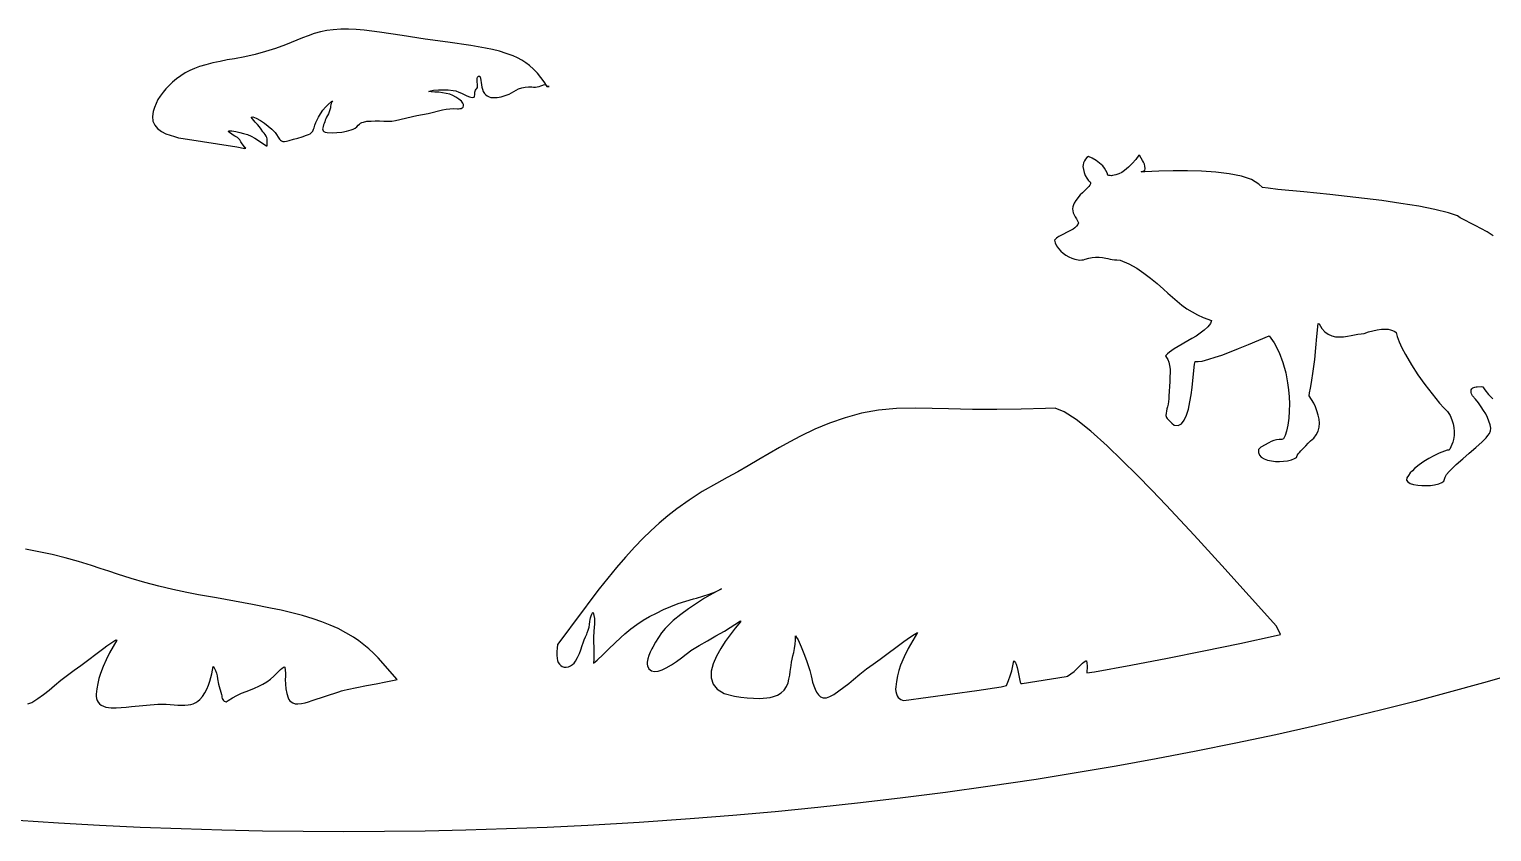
# Model space of a CAD drawing. Extents: x 0.6 to 24.6, y 0.2 to 12.2.
# Drawn here: x 10.96 to 18.5, y 0.24 to 4.39 of the extents above; entities that cross this region are included whole.
import ezdxf

# ---------------------------------------------------------------- set-up
doc = ezdxf.new("R2010")
doc.units = 0
doc.linetypes.add('0', pattern=[0])
doc.layers.add('1', color=7, linetype='0')

msp = doc.modelspace()

# ---------------------------------------------------------------- linework, layer by layer
at = {"layer": '1'}
for points in [[(13.628996, 4.092512), (13.613859, 4.116316), (13.597013, 4.139143), (13.578703, 4.160749), (13.559172, 4.181135), (13.538176, 4.200178), (13.5184, 4.214949), (13.497404, 4.228132), (13.475676, 4.239729), (13.452971, 4.249617), (13.418058, 4.262678), (13.382658, 4.273909), (13.346525, 4.283186), (13.310148, 4.290632), (13.272306, 4.297468), (13.233976, 4.30345), (13.116056, 4.320173), (12.998381, 4.337263), (12.880705, 4.354841), (12.763029, 4.372908), (12.723234, 4.378279), (12.683439, 4.383162), (12.643644, 4.386335), (12.603605, 4.387678), (12.56381, 4.387312), (12.523771, 4.385115), (12.490812, 4.380476), (12.458342, 4.373762), (12.426359, 4.364973), (12.395109, 4.354109), (12.365812, 4.342634), (12.336515, 4.330915), (12.307219, 4.318953), (12.278166, 4.306746), (12.226408, 4.288557), (12.174162, 4.272322), (12.121428, 4.258039), (12.067961, 4.245832), (12.01425, 4.235456), (11.97714, 4.228987), (11.940275, 4.221785), (11.903654, 4.213606), (11.867033, 4.204695), (11.834318, 4.194685), (11.808928, 4.18553), (11.784269, 4.174665), (11.760344, 4.162092), (11.737394, 4.14781), (11.715666, 4.132063), (11.694914, 4.114729), (11.67758, 4.098005), (11.661222, 4.080427), (11.645842, 4.061995), (11.631437, 4.04283), (11.619719, 4.024153), (11.609709, 4.004622), (11.601408, 3.984236), (11.594816, 3.963118), (11.591398, 3.936384), (11.59384, 3.912214), (11.602873, 3.891829), (11.617521, 3.874495), (11.637297, 3.86009), (11.660978, 3.848005), (11.682463, 3.839949), (11.704435, 3.833113), (11.726652, 3.82762), (11.749357, 3.823347), (12.027433, 3.779646), (12.067472, 3.772444), (12.073088, 3.77281), (12.067472, 3.777693), (12.060637, 3.78697), (12.054289, 3.796492), (12.048185, 3.806257), (12.04257, 3.816267), (12.037199, 3.822493), (12.030851, 3.827864), (12.024015, 3.832502), (12.016691, 3.836164), (12.008635, 3.840315), (12.000822, 3.845076), (11.993498, 3.850325), (11.986418, 3.85594), (11.983732, 3.860701), (11.98715, 3.86302), (11.993742, 3.863264), (12.001554, 3.862654), (12.021574, 3.85887), (12.041594, 3.854353), (12.061369, 3.849348), (12.081144, 3.843733), (12.100676, 3.834822), (12.119719, 3.82469), (12.138029, 3.813337), (12.155607, 3.800886), (12.179289, 3.784773), (12.182951, 3.785749), (12.183683, 3.794905), (12.183928, 3.803938), (12.183928, 3.813093), (12.183439, 3.822248), (12.181974, 3.828108), (12.17758, 3.836164), (12.172697, 3.843855), (12.167326, 3.851179), (12.161467, 3.858015), (12.152678, 3.870955), (12.143156, 3.883528), (12.133146, 3.895491), (12.122404, 3.906965), (12.101652, 3.934187), (12.109709, 3.935041), (12.127287, 3.927839), (12.148771, 3.915876), (12.169279, 3.902327), (12.18881, 3.887434), (12.207365, 3.871199), (12.224699, 3.853743), (12.246672, 3.820295), (12.251554, 3.81468), (12.257902, 3.810652), (12.265226, 3.808577), (12.272795, 3.808699), (12.283781, 3.810163), (12.296232, 3.812727), (12.319181, 3.819197), (12.341887, 3.825911), (12.364592, 3.832869), (12.387297, 3.840193), (12.39633, 3.843855), (12.405119, 3.848127), (12.412931, 3.854353), (12.419035, 3.862043), (12.423429, 3.870832), (12.426115, 3.878279), (12.430021, 3.892561), (12.435148, 3.906477), (12.441496, 3.920027), (12.448576, 3.932966), (12.459318, 3.951399), (12.471281, 3.968977), (12.484953, 3.985579), (12.499601, 4.000837), (12.515715, 4.014997), (12.521086, 4.018415), (12.516691, 4.012678), (12.513517, 4.005354), (12.51132, 3.997663), (12.510099, 3.989729), (12.510099, 3.981794), (12.507414, 3.971418), (12.503752, 3.961287), (12.499357, 3.951399), (12.49423, 3.941999), (12.490324, 3.933943), (12.486906, 3.925764), (12.483732, 3.917341), (12.481047, 3.908918), (12.477873, 3.901472), (12.474943, 3.893904), (12.472502, 3.886213), (12.470304, 3.878401), (12.469816, 3.873396), (12.470793, 3.868391), (12.472746, 3.863752), (12.476164, 3.859968), (12.483732, 3.85655), (12.493498, 3.854353), (12.5184, 3.85301), (12.543547, 3.853743), (12.568449, 3.856428), (12.593107, 3.861067), (12.617277, 3.867537), (12.627531, 3.871565), (12.637297, 3.877058), (12.646086, 3.883894), (12.653654, 3.891951), (12.659513, 3.897322), (12.665861, 3.901838), (12.672697, 3.905622), (12.680021, 3.90843), (12.69882, 3.912336), (12.720304, 3.913679), (12.741789, 3.914167), (12.763517, 3.913923), (12.785002, 3.912825), (12.806242, 3.91258), (12.826994, 3.913313), (12.846281, 3.916365), (12.956633, 3.941877), (13.014494, 3.952131), (13.088957, 3.971052), (13.108, 3.974592), (13.127043, 3.976789), (13.14633, 3.977522), (13.165617, 3.976912), (13.171965, 3.976912), (13.178068, 3.977644), (13.184416, 3.978987), (13.190275, 3.981062), (13.19467, 3.985579), (13.196867, 3.992292), (13.196379, 3.998884), (13.194181, 4.00511), (13.190763, 4.010725), (13.186125, 4.015486), (13.172697, 4.027205), (13.158049, 4.037336), (13.142179, 4.045393), (13.125578, 4.051619), (13.108244, 4.055647), (13.088713, 4.059187), (13.069181, 4.061872), (13.04965, 4.063581), (13.029875, 4.064436), (13.017424, 4.065657), (13.027922, 4.069685), (13.04257, 4.072493), (13.067717, 4.074446), (13.093107, 4.075056), (13.118498, 4.074324), (13.143644, 4.072126), (13.158049, 4.068953), (13.172209, 4.063215), (13.186369, 4.057112), (13.200285, 4.050764), (13.213957, 4.044172), (13.227629, 4.039167), (13.241301, 4.035749), (13.252775, 4.036116), (13.25424, 4.042463), (13.255217, 4.049055), (13.255705, 4.055525), (13.255949, 4.062117), (13.256926, 4.06761), (13.258879, 4.072859), (13.262053, 4.077742), (13.265715, 4.081892), (13.2684, 4.087507), (13.269865, 4.093611), (13.269865, 4.099836), (13.268888, 4.10594), (13.268156, 4.112654), (13.267668, 4.119368), (13.267424, 4.126081), (13.267668, 4.132795), (13.269621, 4.139875), (13.27426, 4.14488), (13.280851, 4.145857), (13.284025, 4.134748), (13.286222, 4.123518), (13.288176, 4.112043), (13.289152, 4.100569), (13.291105, 4.08885), (13.294279, 4.077497), (13.299162, 4.066633), (13.305021, 4.056379), (13.311857, 4.049055), (13.31967, 4.043074), (13.328703, 4.038557), (13.338224, 4.035749), (13.348234, 4.034773), (13.369963, 4.035749), (13.391691, 4.039045), (13.412687, 4.044783), (13.432951, 4.052839), (13.444914, 4.060041), (13.456877, 4.066877), (13.469084, 4.073469), (13.481291, 4.079817), (13.497648, 4.085676), (13.514494, 4.089338), (13.531828, 4.090681), (13.549162, 4.089705), (13.558439, 4.089338), (13.568205, 4.08885), (13.577971, 4.089582), (13.587492, 4.091658), (13.596769, 4.094954), (13.601164, 4.097029), (13.605803, 4.09886), (13.610441, 4.100447), (13.61508, 4.101667), (13.619963, 4.101057), (13.624113, 4.097761), (13.627043, 4.091169), (13.627531, 4.091169), (13.62924, 4.091169), (13.631437, 4.091169), (13.633879, 4.091169), (13.636564, 4.091169), (13.638517, 4.091169), (13.639982, 4.091169), (13.637297, 4.091413), (13.634367, 4.091658), (13.631681, 4.092024)], [(17.391935, 1.257429), (17.414396, 1.262434), (17.393644, 1.305403), (17.252775, 1.462629), (17.110929, 1.619123), (16.968107, 1.774763), (16.824553, 1.929548), (16.75009, 2.007795), (16.674406, 2.084944), (16.597746, 2.160994), (16.519865, 2.235945), (16.43466, 2.312361), (16.360197, 2.371931), (16.298429, 2.411848), (16.250822, 2.430281), (16.201017, 2.429304), (16.075773, 2.425032), (15.950529, 2.423201), (15.825041, 2.423811), (15.699797, 2.426863), (15.531096, 2.431257), (15.432707, 2.429792), (15.338957, 2.420637), (15.250578, 2.40428), (15.166838, 2.381819), (15.08676, 2.354109), (15.010099, 2.321882), (14.935881, 2.285994), (14.881437, 2.257185), (14.827482, 2.227522), (14.774015, 2.196882), (14.721037, 2.165388), (14.667082, 2.13365), (14.612638, 2.102644), (14.557707, 2.072248), (14.502531, 2.042463), (14.429777, 2.000227), (14.361906, 1.956404), (14.298674, 1.910994), (14.252531, 1.874861), (14.207853, 1.837019), (14.164396, 1.797834), (14.122404, 1.757063), (14.081633, 1.714949), (14.034025, 1.662214), (13.987394, 1.608381), (13.941984, 1.553572), (13.898039, 1.497786), (13.854094, 1.440657), (13.810637, 1.383162), (13.767912, 1.325056), (13.72592, 1.266584), (13.682707, 1.210066), (13.680021, 1.192122), (13.678556, 1.174055), (13.678801, 1.155989), (13.68051, 1.137922), (13.682463, 1.12779), (13.686369, 1.118147), (13.69174, 1.109358), (13.698576, 1.101545), (13.706388, 1.096785), (13.71591, 1.094099), (13.727385, 1.093611), (13.738859, 1.095564), (13.749357, 1.099958), (13.758879, 1.106428), (13.767424, 1.114607), (13.774992, 1.124372), (13.785734, 1.143415), (13.795012, 1.163191), (13.80258, 1.183699), (13.808683, 1.204695), (13.814299, 1.219954), (13.820402, 1.234968), (13.82675, 1.249739), (13.83383, 1.264387), (13.836027, 1.270735), (13.841154, 1.284895), (13.845304, 1.299421), (13.848234, 1.314314), (13.849699, 1.329329), (13.85092, 1.339216), (13.852873, 1.34886), (13.855558, 1.358381), (13.859221, 1.367659), (13.862883, 1.37364), (13.866301, 1.375837), (13.870207, 1.360456), (13.872404, 1.344831), (13.873381, 1.328962), (13.872648, 1.313093), (13.87216, 1.301741), (13.869963, 1.275496), (13.868742, 1.24925), (13.868498, 1.222883), (13.869474, 1.196638), (13.869719, 1.175886), (13.869719, 1.155134), (13.86923, 1.134382), (13.868254, 1.11363), (13.887053, 1.129988), (13.917326, 1.159407), (13.947844, 1.188704), (13.978361, 1.218), (14.008879, 1.247297), (14.030119, 1.266096), (14.059904, 1.291243), (14.091154, 1.314558), (14.123869, 1.33592), (14.15756, 1.355452), (14.192472, 1.372908), (14.229582, 1.39073), (14.267424, 1.407087), (14.305754, 1.421614), (14.344816, 1.434675), (14.384367, 1.445906), (14.399015, 1.450178), (14.432219, 1.4597), (14.464933, 1.470686), (14.49716, 1.483259), (14.528654, 1.497175), (14.484709, 1.47386), (14.441496, 1.44908), (14.399504, 1.42259), (14.358244, 1.394636), (14.318205, 1.365095), (14.279387, 1.334089), (14.258146, 1.314314), (14.238127, 1.293196), (14.219816, 1.270735), (14.202971, 1.247175), (14.18759, 1.222395), (14.174162, 1.19676), (14.169035, 1.187605), (14.16049, 1.17137), (14.15341, 1.15428), (14.148039, 1.136702), (14.144621, 1.118635), (14.144865, 1.109358), (14.14633, 1.100447), (14.154142, 1.084333), (14.166594, 1.073957), (14.182707, 1.070539), (14.201506, 1.072737), (14.222013, 1.079695), (14.243986, 1.090193), (14.270597, 1.106062), (14.296476, 1.123152), (14.321623, 1.14134), (14.345793, 1.160627), (14.359465, 1.170759), (14.371183, 1.178938), (14.414152, 1.204695), (14.457121, 1.230085), (14.500334, 1.25511), (14.543791, 1.27989), (14.627531, 1.33238), (14.627043, 1.326887), (14.599211, 1.294294), (14.573088, 1.260481), (14.547941, 1.225691), (14.524504, 1.189924), (14.502531, 1.150496), (14.485929, 1.111189), (14.476164, 1.073347), (14.475187, 1.037825), (14.484953, 1.006086), (14.50717, 0.979231), (14.543058, 0.957991), (14.595549, 0.943953), (14.628263, 0.939314), (14.660978, 0.935774), (14.693693, 0.933332), (14.726652, 0.93199), (14.744474, 0.9326), (14.762297, 0.934309), (14.780119, 0.937239), (14.797453, 0.941389), (14.818205, 0.949324), (14.836271, 0.96031), (14.851652, 0.974592), (14.864347, 0.992903), (14.872404, 1.012922), (14.877043, 1.032331), (14.880705, 1.051985), (14.883879, 1.07176), (14.886076, 1.091536), (14.887541, 1.101423), (14.890471, 1.118513), (14.893888, 1.135603), (14.897551, 1.152571), (14.901701, 1.169416), (14.905851, 1.190657), (14.908537, 1.212141), (14.910246, 1.233747), (14.910734, 1.255476), (14.916594, 1.247175), (14.923674, 1.23387), (14.939543, 1.19908), (14.953947, 1.163557), (14.967131, 1.127668), (14.979094, 1.091291), (14.983976, 1.077009), (14.988127, 1.062605), (14.991789, 1.048079), (14.994963, 1.033308), (14.999113, 1.015242), (15.004728, 0.997541), (15.011564, 0.98033), (15.019621, 0.963606), (15.029142, 0.9503), (15.040617, 0.940535), (15.054289, 0.935163), (15.070158, 0.935286), (15.088713, 0.941145), (15.108488, 0.95262), (15.134855, 0.97093), (15.16049, 0.989973), (15.185637, 1.009871), (15.210051, 1.030378), (15.243254, 1.057844), (15.276945, 1.084211), (15.311613, 1.109602), (15.347013, 1.134016), (15.47006, 1.226057), (15.48715, 1.23863), (15.504728, 1.250593), (15.522795, 1.261946), (15.541105, 1.272566), (15.515959, 1.231916), (15.492765, 1.190168), (15.471769, 1.1472), (15.453215, 1.103132), (15.444426, 1.075788), (15.437101, 1.048079), (15.43173, 1.01988), (15.427824, 0.991438), (15.427336, 0.979475), (15.428801, 0.967512), (15.43173, 0.955793), (15.436125, 0.944685), (15.441252, 0.937361), (15.447599, 0.931135), (15.454924, 0.92613), (15.463224, 0.92259), (15.47006, 0.92198), (15.595549, 0.938337), (15.721037, 0.955427), (15.846525, 0.973127), (15.971769, 0.99156), (15.999113, 0.999495), (16.010099, 1.023787), (16.019377, 1.048689), (16.027189, 1.074202), (16.033293, 1.10008), (16.037931, 1.126326), (16.041838, 1.123518), (16.045988, 1.116072), (16.04965, 1.108259), (16.054533, 1.092024), (16.058683, 1.075422), (16.061857, 1.058821), (16.064543, 1.041975), (16.066496, 1.03343), (16.068693, 1.025007), (16.071135, 1.016706), (16.074064, 1.008406), (16.081388, 1.008528), (16.307707, 1.045027), (16.315031, 1.047224), (16.332121, 1.058699), (16.348478, 1.071394), (16.363615, 1.085188), (16.377775, 1.100203), (16.384855, 1.107771), (16.392668, 1.114729), (16.400724, 1.121077), (16.409513, 1.126692), (16.41342, 1.126936), (16.415129, 1.114119), (16.416105, 1.101179), (16.416105, 1.08824), (16.415129, 1.0753), (16.414885, 1.064802), (16.453947, 1.070051), (16.642179, 1.103987), (16.830168, 1.139631), (17.017912, 1.177107), (17.205168, 1.216413)]]:
    msp.add_lwpolyline(points, close=True, dxfattribs=at)
for points in [[(18.51132, 3.321272), (18.480314, 3.340925), (18.448576, 3.358992), (18.421965, 3.372541), (18.395353, 3.386213), (18.368742, 3.399885), (18.342131, 3.413679), (18.327726, 3.423445), (18.281096, 3.440046), (18.211515, 3.45738), (18.128752, 3.473616), (18.036222, 3.48863), (17.937834, 3.502668), (17.803556, 3.518782), (17.669035, 3.533796), (17.534513, 3.547834), (17.399748, 3.560896), (17.349943, 3.566145), (17.320646, 3.570417), (17.301603, 3.587996), (17.26425, 3.611433), (17.212492, 3.629011), (17.149992, 3.641706), (17.080168, 3.649885), (17.006926, 3.654768), (16.933439, 3.656599), (16.860197, 3.656721), (16.786711, 3.655134), (16.713469, 3.652082), (16.694914, 3.651594), (16.713957, 3.657942), (16.714933, 3.668928), (16.714201, 3.679914), (16.71176, 3.690657), (16.707853, 3.701033), (16.702482, 3.710676), (16.688078, 3.734114), (16.683195, 3.737776), (16.667082, 3.715437), (16.64926, 3.694563), (16.629728, 3.675276), (16.608488, 3.657698), (16.594572, 3.64842), (16.579679, 3.640974), (16.56381, 3.635359), (16.547453, 3.631819), (16.541349, 3.631453), (16.535002, 3.631697), (16.528898, 3.632673), (16.523039, 3.63426), (16.518888, 3.646345), (16.513273, 3.65904), (16.505461, 3.670881), (16.496672, 3.681623), (16.48007, 3.69676), (16.462004, 3.710188), (16.442717, 3.721663), (16.422453, 3.731306), (16.414396, 3.724592), (16.40756, 3.71678), (16.401945, 3.707869), (16.397795, 3.698225), (16.395109, 3.688093), (16.394621, 3.678083), (16.396818, 3.66258), (16.400969, 3.647444), (16.406828, 3.633039), (16.414396, 3.619368), (16.417326, 3.613386), (16.421476, 3.608015), (16.426115, 3.603376), (16.43173, 3.599714), (16.434172, 3.594831), (16.433683, 3.589094), (16.43051, 3.582747), (16.425383, 3.575911), (16.414396, 3.564802), (16.403166, 3.553694), (16.391935, 3.54283), (16.380461, 3.532087), (16.358244, 3.503645), (16.349943, 3.490339), (16.34506, 3.48094), (16.341887, 3.470808), (16.34091, 3.46031), (16.341642, 3.449812), (16.344328, 3.439558), (16.349455, 3.428816), (16.35507, 3.418318), (16.360929, 3.407942), (16.367033, 3.397688), (16.370939, 3.388655), (16.368498, 3.379866), (16.361174, 3.370832), (16.352629, 3.362776), (16.343351, 3.355818), (16.333097, 3.35008), (16.270842, 3.318098), (16.26425, 3.31407), (16.258146, 3.309431), (16.252531, 3.304182), (16.247648, 3.298323), (16.250822, 3.284651), (16.25839, 3.269026), (16.268156, 3.254988), (16.279631, 3.24217), (16.292326, 3.230696), (16.306242, 3.220564), (16.321135, 3.212141), (16.33676, 3.205305), (16.353117, 3.200178), (16.369963, 3.196882), (16.378996, 3.195906), (16.388029, 3.19615), (16.397062, 3.197615), (16.405607, 3.200178), (16.425138, 3.20616), (16.442472, 3.2097), (16.460051, 3.211531), (16.477629, 3.211409), (16.495207, 3.209578), (16.512541, 3.205915), (16.523527, 3.202986), (16.534758, 3.200666), (16.545988, 3.198835), (16.557219, 3.197493), (16.568937, 3.197737), (16.587248, 3.195784), (16.63217, 3.17613), (16.672941, 3.153547), (16.709074, 3.128889), (16.743986, 3.102644), (16.777678, 3.07469), (16.809904, 3.045271), (16.833097, 3.024153), (16.856779, 3.003401), (16.880705, 2.983015), (16.905119, 2.963118), (16.930998, 2.944563), (16.958097, 2.927595), (16.986174, 2.912336), (17.014982, 2.898909), (17.058195, 2.88426), (17.052092, 2.867659), (17.039152, 2.851301), (17.020109, 2.834089), (16.999846, 2.81822), (16.978849, 2.803572), (16.956633, 2.79051), (16.86508, 2.736921), (16.853117, 2.729353), (16.841642, 2.72093), (16.8309, 2.711775), (16.82089, 2.701765), (16.825773, 2.693098), (16.833342, 2.6826), (16.838469, 2.668928), (16.841887, 2.650496), (16.844084, 2.631819), (16.844572, 2.613142), (16.84384, 2.594343), (16.842375, 2.568953), (16.84091, 2.543562), (16.839201, 2.518293), (16.837492, 2.492903), (16.837248, 2.478987), (16.836027, 2.465193), (16.83383, 2.451521), (16.830412, 2.438093), (16.827482, 2.426985), (16.825285, 2.415754), (16.823576, 2.404402), (16.822599, 2.393049), (16.823576, 2.387678), (16.825773, 2.382551), (16.828947, 2.378157), (16.833097, 2.374495), (16.853117, 2.353987), (16.865324, 2.343245), (16.885588, 2.341169), (16.902922, 2.350203), (16.917082, 2.368513), (16.929289, 2.394392), (16.939054, 2.426008), (16.946623, 2.462873), (16.952971, 2.499861), (16.958097, 2.537214), (16.962004, 2.574568), (16.970793, 2.658674), (16.973967, 2.672102), (16.988859, 2.671125), (17.010588, 2.674421), (17.044279, 2.683455), (17.077726, 2.693586), (17.110685, 2.704939), (17.143156, 2.71739), (17.196623, 2.73863), (17.249601, 2.760237), (17.302824, 2.782331), (17.355558, 2.804792), (17.381681, 2.768538), (17.406828, 2.718), (17.426603, 2.666121), (17.441252, 2.613997), (17.451262, 2.562361), (17.456144, 2.525862), (17.459074, 2.489241), (17.460295, 2.452497), (17.459318, 2.415754), (17.456633, 2.379133), (17.451994, 2.342634), (17.445646, 2.312483), (17.438322, 2.289167), (17.430265, 2.27342), (17.420744, 2.268782), (17.406828, 2.268782), (17.393156, 2.267195), (17.379728, 2.263899), (17.366789, 2.259016), (17.354582, 2.252546), (17.31259, 2.228743), (17.301359, 2.218122), (17.300138, 2.201765), (17.305021, 2.188215), (17.315031, 2.177107), (17.329435, 2.168562), (17.347013, 2.162214), (17.367521, 2.158186), (17.388273, 2.155989), (17.409269, 2.1555), (17.430265, 2.156721), (17.450773, 2.159651), (17.471281, 2.164412), (17.486662, 2.170149), (17.497648, 2.176985), (17.501066, 2.18614), (17.505949, 2.194807), (17.511564, 2.202742), (17.5184, 2.209944), (17.53134, 2.223005), (17.544279, 2.236189), (17.557219, 2.249495), (17.569914, 2.2628), (17.585539, 2.276228), (17.599211, 2.29344), (17.608244, 2.312239), (17.613371, 2.332136), (17.614836, 2.352766), (17.613127, 2.373762), (17.608732, 2.395369), (17.602629, 2.416487), (17.59506, 2.437117), (17.585783, 2.457136), (17.574797, 2.476301), (17.56259, 2.494612), (17.563322, 2.509993), (17.569181, 2.534407), (17.574797, 2.563093), (17.583342, 2.622541), (17.590666, 2.682112), (17.596769, 2.741926), (17.601896, 2.801741), (17.608488, 2.868513), (17.613371, 2.86656), (17.627043, 2.842878), (17.642668, 2.825056), (17.660002, 2.812483), (17.678801, 2.804304), (17.698576, 2.800032), (17.719084, 2.799055), (17.739347, 2.799665), (17.759855, 2.801985), (17.779875, 2.805891), (17.796476, 2.809553), (17.813078, 2.812483), (17.829924, 2.81468), (17.846769, 2.816023), (17.868254, 2.824324), (17.890226, 2.830793), (17.912687, 2.835554), (17.935392, 2.838362), (17.958342, 2.839216), (17.97006, 2.838362), (17.981779, 2.836164), (17.99301, 2.832624), (18.003752, 2.82762), (18.01132, 2.821272), (18.016447, 2.80113), (18.025969, 2.773909), (18.040129, 2.742414), (18.058683, 2.707624), (18.090422, 2.655134), (18.123869, 2.603743), (18.159269, 2.553572), (18.196379, 2.504744), (18.235197, 2.457258), (18.257658, 2.4326), (18.276945, 2.413313), (18.290129, 2.392927), (18.298918, 2.370222), (18.305265, 2.350569), (18.309416, 2.330305), (18.310881, 2.309675), (18.310392, 2.288923), (18.307219, 2.268538), (18.303556, 2.25572), (18.299162, 2.243147), (18.294035, 2.230818), (18.288176, 2.218855), (18.283537, 2.21446), (18.273771, 2.21324), (18.260588, 2.2097), (18.232756, 2.198469), (18.205656, 2.18553), (18.179289, 2.171125), (18.153898, 2.155134), (18.129484, 2.137678), (18.106291, 2.118757), (18.094816, 2.107893), (18.084318, 2.096296), (18.074553, 2.083723), (18.066008, 2.070539), (18.065519, 2.059187), (18.072111, 2.049788), (18.084318, 2.042341), (18.101164, 2.036726), (18.122648, 2.032942), (18.144377, 2.030989), (18.166105, 2.030745), (18.188078, 2.032209), (18.209562, 2.035383), (18.230803, 2.040266), (18.246428, 2.046736), (18.256681, 2.054792), (18.261076, 2.064436), (18.263517, 2.074934), (18.271574, 2.087996), (18.284269, 2.103376), (18.301359, 2.120832), (18.321135, 2.139631), (18.354826, 2.16905), (18.388517, 2.198469), (18.421965, 2.228132), (18.455412, 2.257917), (18.465666, 2.267805), (18.475676, 2.278181), (18.484953, 2.289045), (18.493742, 2.300276), (18.498381, 2.313337), (18.499357, 2.328352), (18.496672, 2.345076), (18.490324, 2.364363), (18.482512, 2.383039), (18.473478, 2.401228), (18.46298, 2.418562), (18.449797, 2.438581), (18.435637, 2.457991), (18.420988, 2.476912), (18.405607, 2.495222), (18.399504, 2.504744), (18.398527, 2.512678), (18.398039, 2.519026), (18.39926, 2.525373), (18.401945, 2.531111), (18.40634, 2.535872), (18.411955, 2.538313), (18.418058, 2.540144), (18.424162, 2.541243), (18.430265, 2.541731), (18.449553, 2.54344), (18.459318, 2.541731), (18.468351, 2.525984), (18.488615, 2.501692), (18.509855, 2.478498)], [(10.947355, 0.903547), (10.968351, 0.910749), (10.999113, 0.931013), (11.028898, 0.952375), (11.057951, 0.974836), (11.086271, 0.998274), (11.118986, 1.02574), (11.152678, 1.052229), (11.186857, 1.077742), (11.222013, 1.102156), (11.340666, 1.192244), (11.355803, 1.203474), (11.370939, 1.214338), (11.386564, 1.224958), (11.402189, 1.235212), (11.408293, 1.233625), (11.388029, 1.200666), (11.369474, 1.166853), (11.352385, 1.132185), (11.337004, 1.096785), (11.323088, 1.060652), (11.315275, 1.034651), (11.309172, 1.008284), (11.304533, 0.98155), (11.301359, 0.954573), (11.301603, 0.943342), (11.30258, 0.932478), (11.305754, 0.92198), (11.310881, 0.912336), (11.317717, 0.903791), (11.326017, 0.896833), (11.338224, 0.891218), (11.35092, 0.887068), (11.364103, 0.884626), (11.377531, 0.883772), (11.403898, 0.88426), (11.430021, 0.885481), (11.456388, 0.887678), (11.482512, 0.890608), (11.619963, 0.901594), (11.640959, 0.902571), (11.662199, 0.902449), (11.683195, 0.90135), (11.704191, 0.899153), (11.722258, 0.897566), (11.740324, 0.896955), (11.75839, 0.8972), (11.776457, 0.89842), (11.78964, 0.900862), (11.802336, 0.90489), (11.814543, 0.910749), (11.825773, 0.918074), (11.835783, 0.926863), (11.849455, 0.942366), (11.861418, 0.960798), (11.871916, 0.980085), (11.880461, 1.000227), (11.887541, 1.021101), (11.893156, 1.039534), (11.898039, 1.05821), (11.902189, 1.077131), (11.905607, 1.096052), (11.91049, 1.08946), (11.916594, 1.076155), (11.921232, 1.062239), (11.92465, 1.048079), (11.926847, 1.033552), (11.928801, 1.023787), (11.93051, 1.014387), (11.932219, 1.00511), (11.947844, 0.952864), (11.94882, 0.946028), (11.950285, 0.939192), (11.951994, 0.932356), (11.954191, 0.925764), (11.957609, 0.921736), (11.961515, 0.91844), (11.966154, 0.916121), (11.971281, 0.914778), (11.982023, 0.921492), (12.003996, 0.935408), (12.026945, 0.947981), (12.050627, 0.958967), (12.074797, 0.968367), (12.097013, 0.976545), (12.118986, 0.985579), (12.140471, 0.995344), (12.161711, 1.005842), (12.181974, 1.017927), (12.201017, 1.031599), (12.218596, 1.04698), (12.234953, 1.063948), (12.24301, 1.072615), (12.251799, 1.080793), (12.261076, 1.088362), (12.270842, 1.09532), (12.275236, 1.094099), (12.276945, 1.077986), (12.277678, 1.061872), (12.277678, 1.045759), (12.276701, 1.029646), (12.277433, 1.00572), (12.280119, 0.981794), (12.284758, 0.958235), (12.291105, 0.935163), (12.2955, 0.927107), (12.301359, 0.919905), (12.308195, 0.913801), (12.316008, 0.908796), (12.328703, 0.904646), (12.342375, 0.903303), (12.360929, 0.905256), (12.379484, 0.908796), (12.397551, 0.913923), (12.415129, 0.920515), (12.553068, 0.966902), (12.567228, 0.971174), (12.581633, 0.975203), (12.596281, 0.978743), (12.64633, 0.988752), (12.696379, 0.998396), (12.746428, 1.008039), (12.796476, 1.017317), (12.847502, 1.028547), (12.854338, 1.029524), (12.756193, 1.140852), (12.733, 1.165022), (12.708586, 1.187849), (12.682951, 1.209333), (12.65634, 1.229597), (12.628508, 1.248274), (12.589689, 1.271345), (12.54965, 1.292341), (12.50839, 1.31114), (12.466398, 1.32762), (12.420256, 1.343611), (12.366056, 1.359602), (12.311369, 1.374128), (12.256193, 1.387068), (12.200773, 1.39842), (12.108, 1.416243), (12.015471, 1.433699), (11.922453, 1.450788), (11.829679, 1.467512), (11.768156, 1.479719), (11.69589, 1.494734), (11.624113, 1.511824), (11.55258, 1.530745), (11.481779, 1.551497), (11.411467, 1.574202), (11.366301, 1.58885), (11.321379, 1.603621), (11.275969, 1.618147), (11.209074, 1.638777), (11.141447, 1.657576), (11.073332, 1.674421), (11.004972, 1.689192), (10.935881, 1.702009)], [(18.643888, 1.064436), (18.462248, 1.01219), (18.279875, 0.962019), (18.108976, 0.916731), (17.937834, 0.87303), (17.766203, 0.831038), (17.594084, 0.790754), (17.389494, 0.744734), (17.184172, 0.700911), (16.978605, 0.659285), (16.772551, 0.619612), (16.566252, 0.582258), (16.359465, 0.54698), (16.152189, 0.513777), (15.90341, 0.476423), (15.68466, 0.44615), (15.465422, 0.418074), (15.246183, 0.392073), (15.026457, 0.368269), (14.806486, 0.34654), (14.586515, 0.327009), (14.366301, 0.309675), (14.103361, 0.291121), (13.838469, 0.275984), (13.628752, 0.266096), (13.419279, 0.257917), (13.209318, 0.251692), (12.999601, 0.247175), (12.789885, 0.24449), (12.579924, 0.243513), (12.369963, 0.24449), (12.160246, 0.247175), (11.949553, 0.25157), (11.738859, 0.257795), (11.528166, 0.265974), (11.317472, 0.276106), (11.107023, 0.288069), (10.896818, 0.301985)]]:
    msp.add_lwpolyline(points, dxfattribs=at)

doc.saveas('drawing.dxf')
